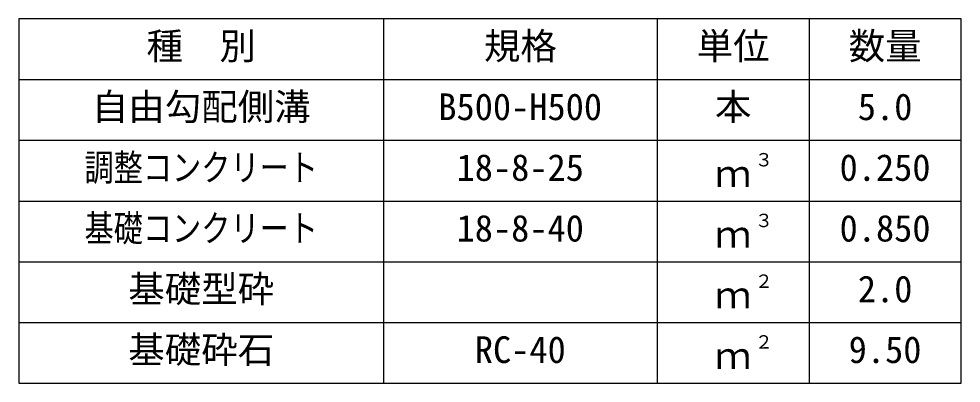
# Model space of a CAD drawing. Units: millimetres, scale not verified. Extents: x -16800 to 16800, y -5940 to 5940.
# Drawn here: x 3225 to 4775, y 1280 to 1880 of the extents above; entities that cross this region are included whole.
import ezdxf
from ezdxf.enums import TextEntityAlignment as Align

# ---------------------------------------------------------------- set-up
doc = ezdxf.new("R2010")
doc.units = ezdxf.units.MM
doc.header["$LTSCALE"] = 20
for name, color, linetype, lineweight in [('0-3_HYO', 3, 'Continuous', 25), ('0-4_HYO2', 4, 'Continuous', 25), ('0-6_TXT', 7, 'Continuous', 25)]:
    doc.layers.add(name, color=color, linetype=linetype, lineweight=lineweight)
doc.styles.add('ＭＳ ゴシック', font='')
doc.styles.get('ＭＳ ゴシック').set_extended_font_data('MS Gothic')

msp = doc.modelspace()

# ---------------------------------------------------------------- linework, layer by layer
at = {"layer": '0-3_HYO'}
for p, q in [((3825, 1880.2), (3825, 1280.2)), ((4275, 1880.2), (4275, 1280.2)), ((4525, 1880.2), (4525, 1280.2)), ((3225, 1780.2), (4775, 1780.2))]:
    msp.add_line(p, q, dxfattribs=at)
msp.add_lwpolyline([(3225, 1280.2), (4775, 1280.2), (4775, 1880.2), (3225, 1880.2)], close=True, dxfattribs=at)
at = {"layer": '0-4_HYO2'}
for p, q in [((3225, 1680.2), (4775, 1680.2)), ((3225, 1580.2), (4775, 1580.2)), ((3225, 1480.2), (4775, 1480.2)), ((3225, 1380.2), (4775, 1380.2))]:
    msp.add_line(p, q, dxfattribs=at)

# ---------------------------------------------------------------- texts
at = {"layer": '0-6_TXT', "style": 'ＭＳ ゴシック'}
for s, height, p in [('種\u3000別', 43.99, (3435, 1800.2)), ('規格', 43.99, (3990, 1800.2)), ('単位', 43.99, (4340, 1800.2)), ('数量', 43.99, (4590, 1800.2)), ('自由勾配側溝', 43.99, (3345, 1700.2)), ('B500-H500', 43.99, (3915, 1700.2)), ('本', 43.99, (4370, 1700.2)), ('5.0', 43.99, (4605, 1700.2)), ('３', 21.99, (4435.54, 1630.57)), ('18-8-25', 43.99, (3945, 1600.2)), ('0.250', 43.99, (4575, 1600.2)), ('ｍ', 43.99, (4370, 1590.2)), ('18-8-40', 43.99, (3945, 1500.2)), ('３', 21.99, (4435.54, 1530.57)), ('0.850', 43.99, (4575, 1500.2)), ('ｍ', 43.99, (4370, 1490.2)), ('基礎型砕', 43.99, (3405, 1400.2)), ('２', 21.99, (4435.54, 1430.57)), ('2.0', 43.99, (4605, 1400.2)), ('ｍ', 43.99, (4370, 1390.2)), ('基礎砕石', 43.99, (3405, 1300.2)), ('RC-40', 43.99, (3975, 1300.2)), ('２', 21.99, (4435.54, 1330.57)), ('9.50', 43.99, (4590, 1300.2)), ('ｍ', 43.99, (4370, 1290.2))]:
    msp.add_text(s, height=height, dxfattribs=at).set_placement(p, align=Align.BOTTOM_LEFT)
at = {"layer": '0-6_TXT', "style": 'ＭＳ ゴシック', "width": 0.8}
for s, p in [('調整コンクリート', (3333, 1600.2)), ('基礎コンクリート', (3333, 1500.2))]:
    msp.add_text(s, height=43.99, dxfattribs=at).set_placement(p, align=Align.BOTTOM_LEFT)

doc.saveas('drawing.dxf')
